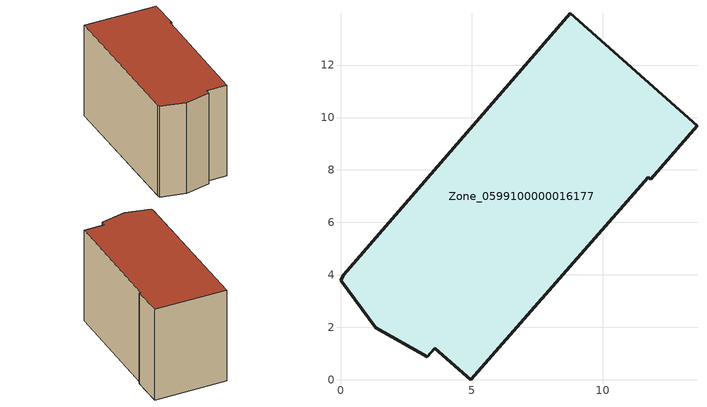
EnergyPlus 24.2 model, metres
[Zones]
Zone_0599100000016177
 floor ground (C_G): 3.59,1.2 3.31,0.88 1.35,1.98 0,3.79 0.12,4 8.76,13.98 13.59,9.69 11.83,7.65 11.73,7.72 4.96,0 z0
 wall outside (C_F): 11.83,7.65 13.59,9.69 8.76,13.98 0.12,4 0,3.79 1.35,1.98 3.31,0.88 3.59,1.2 4.96,0 11.73,7.72 11.83,7.65 z0:8.66
 roof outside (C_R): 4.96,0 11.73,7.72 11.83,7.65 13.59,9.69 8.76,13.98 0.12,4 0,3.79 1.35,1.98 3.31,0.88 3.59,1.2 z8.66
[BUILDING]
Pand.0599100000016177: North Axis=0; Terrain=City; Loads Convergence Tolerance Value=0.04; Temperature Convergence Tolerance Value=0.4; Solar Distribution=FullExterior; Maximum Number of Warmup Days=25; Minimum Number of Warmup Days=1
[Site:Location]
Rotterdam.The.Hague.AP_ZH_NLD Design_Conditions: Latitude=51.96; Longitude=4.45; Time Zone=1; Elevation=-4.5
[SITE:GROUNDTEMPERATURE:BUILDINGSURFACE]
18, 18, 18, 18, 18, 18, 18, 18, 18, 18, 18, 18
[MATERIAL] Thermal Absorptance=0.9; Solar Absorptance=0.7; Visible Absorptance=0.7
Name | Roughness | Thickness | Conductivity | Density | Specific Heat
G.TI.1946 | MediumSmooth | 0.15 | 1 | 540 | 1210
F.TI.1946 | Rough | 0.3 | 0.857143 | 1920 | 840
R.TI.1946 | MediumRough | 0.2 | 0.1 | 1500 | 1000
[CONSTRUCTION]
C_G: G.TI.1946
C_F: F.TI.1946
C_R: R.TI.1946
[ZONE]
Zone_0599100000016177: Type=1; Multiplier=1; Ceiling Height=Autocalculate; Volume=Autocalculate; Floor Area=autocalculate; Part of Total Floor Area=Yes
[ZONEINFILTRATION:DESIGNFLOWRATE]
Infil_Zone_0599100000016177: Zone or ZoneList or Space or SpaceList=Zone_0599100000016177; Schedule=AlwaysOn; Design Flow Rate Calculation Method=Flow/Area; Flow Rate per Floor Area=0.003; Constant Term Coefficient=1; Temperature Term Coefficient=0; Velocity Term Coefficient=0; Velocity Squared Term Coefficient=0
[HVACTEMPLATE:ZONE:IDEALLOADSAIRSYSTEM]
Zone_0599100000016177: Maximum Heating Supply Air Temperature=50; Minimum Cooling Supply Air Temperature=13; Maximum Heating Supply Air Humidity Ratio=0.0156; Minimum Cooling Supply Air Humidity Ratio=0.0077; Heating Limit=NoLimit; Cooling Limit=NoLimit; Dehumidification Control Type=ConstantSensibleHeatRatio; Cooling Sensible Heat Ratio=0.7; Dehumidification Setpoint=60; Humidification Control Type=None; Humidification Setpoint=30; Outdoor Air Method=None; Outdoor Air Flow Rate per Person=0.00944; Outdoor Air Flow Rate per Zone Floor Area=0; Outdoor Air Flow Rate per Zone=0; Demand Controlled Ventilation Type=None; Outdoor Air Economizer Type=NoEconomizer; Heat Recovery Type=None; Sensible Heat Recovery Effectiveness=0.7; Latent Heat Recovery Effectiveness=0.65
[ZONECONTROL:THERMOSTAT]
ThermostatControl_Zone_0599100000016177: Zone or ZoneList=Zone_0599100000016177; Control Type Schedule=DualSetpointControlType; Control 1=Thermostat_Zone_0599100000016177; Temperature Difference Between Cutout And Setpoint=0
[THERMOSTATSETPOINT:DUALSETPOINT]
Thermostat_Zone_0599100000016177: Heating Setpoint Temperature Schedule=HeatingSetpoint_Zone_0599100000016177; Cooling Setpoint Temperature Schedule=CoolingSetpoint_Zone_0599100000016177
[SCHEDULE:COMPACT]
HeatingSetpoint_Zone_0599100000016177: Through: 12/31, For: AllDays, Until: 24:00, 21
CoolingSetpoint_Zone_0599100000016177: Through: 12/31, For: AllDays, Until: 24:00, 24
DualSetpointControlType: Through: 12/31, For: AllDays, Until: 24:00, 4
AlwaysOn: Through: 12/31, For: AllDays, Until: 24:00, 1
